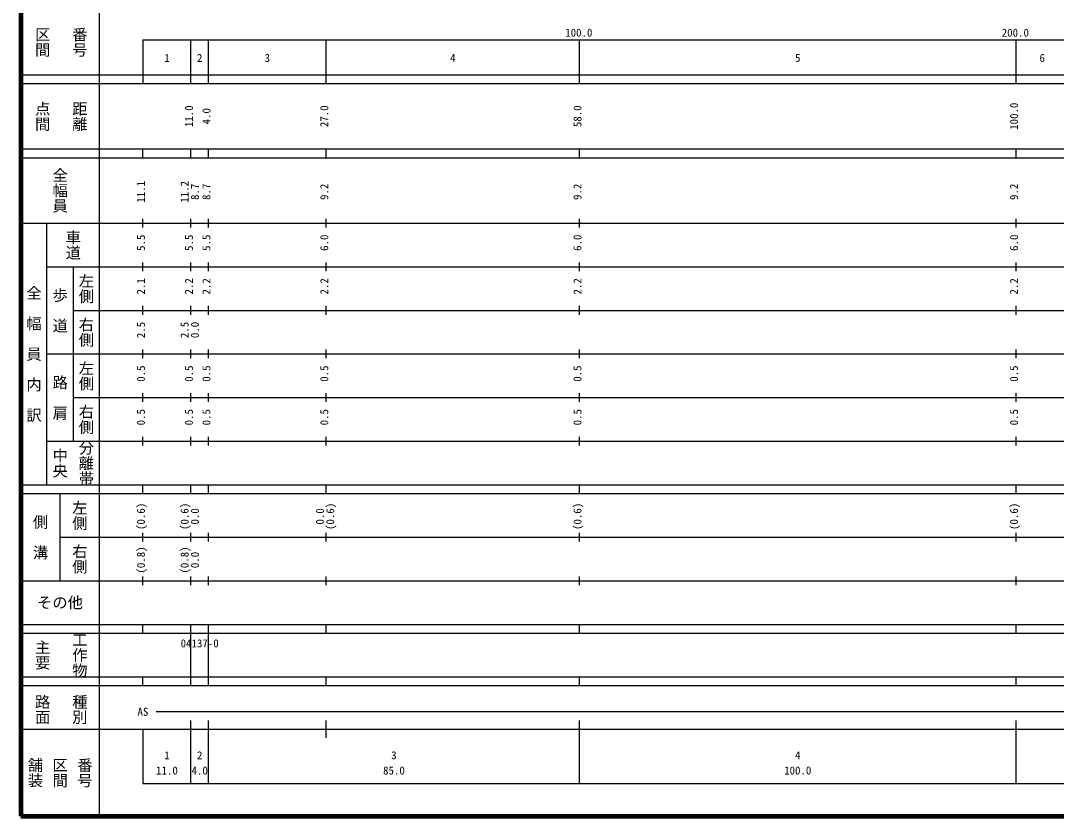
# Model space of a CAD drawing. Units: millimetres on the paper, enlarged 1000 times. Extents: x 40000 to 680000, y 20000 to 380000.
# Drawn here: x 40000 to 277225, y 20000 to 202409 of the extents above; entities that cross this region are included whole.
import ezdxf
from ezdxf.enums import TextEntityAlignment as Align

# ---------------------------------------------------------------- set-up
doc = ezdxf.new("R2010")
doc.units = ezdxf.units.MM
doc.header["$LTSCALE"] = 1000
doc.layers.add('M-TTL', color=2, linetype='Continuous', lineweight=140)
doc.layers.add('M-TTL-BAND', color=7, linetype='Continuous', lineweight=25)
doc.styles.add('@ＭＳ ゴシック', font='')
doc.styles.add('ＭＳ ゴシック', font='')
doc.styles.get('@ＭＳ ゴシック').set_extended_font_data('@MS Gothic')
doc.styles.get('ＭＳ ゴシック').set_extended_font_data('MS Gothic')

msp = doc.modelspace()

# ---------------------------------------------------------------- linework, layer by layer
at = {"layer": 'M-TTL'}
for p, q in [((40000, 380000), (40000, 20000)), ((40000, 20000), (680000, 20000))]:
    msp.add_line(p, q, dxfattribs=at)
at = {"layer": 'M-TTL-BAND'}
for p, q in [((58000, 370000), (58000, 20000)), ((68000, 198000), (579000, 198000)), ((68000, 198000), (68000, 188000)), ((79000, 188000), (79000, 198000)), ((83000, 188000), (83000, 198000)), ((110000, 188000), (110000, 198000)), ((168000, 188000), (168000, 198000)), ((268000, 188000), (268000, 198000)), ((40000, 190000), (579000, 190000)), ((40000, 188000), (579000, 188000)), ((40000, 173000), (579000, 173000)), ((40000, 171000), (579000, 171000)), ((68000, 171000), (68000, 173000)), ((79000, 171000), (79000, 173000)), ((83000, 171000), (83000, 173000)), ((110000, 171000), (110000, 173000)), ((168000, 171000), (168000, 173000)), ((268000, 171000), (268000, 173000)), ((68000, 155000), (68000, 157000)), ((79000, 155000), (79000, 157000)), ((83000, 155000), (83000, 157000)), ((110000, 155000), (110000, 157000)), ((168000, 155000), (168000, 157000)), ((268000, 155000), (268000, 157000)), ((40000, 156000), (579000, 156000)), ((46000, 96000), (46000, 156000)), ((46000, 146000), (579000, 146000)), ((52000, 146000), (52000, 106000)), ((68000, 145000), (68000, 147000)), ((79000, 145000), (79000, 147000)), ((83000, 145000), (83000, 147000)), ((110000, 145000), (110000, 147000)), ((168000, 145000), (168000, 147000)), ((268000, 145000), (268000, 147000)), ((52000, 136000), (579000, 136000)), ((68000, 135000), (68000, 137000)), ((79000, 135000), (79000, 137000)), ((83000, 135000), (83000, 137000)), ((110000, 135000), (110000, 137000)), ((168000, 135000), (168000, 137000)), ((268000, 135000), (268000, 137000)), ((46000, 126000), (579000, 126000)), ((68000, 125000), (68000, 127000)), ((79000, 125000), (79000, 127000)), ((83000, 125000), (83000, 127000)), ((110000, 125000), (110000, 127000)), ((168000, 125000), (168000, 127000)), ((268000, 125000), (268000, 127000)), ((68000, 115000), (68000, 117000)), ((79000, 115000), (79000, 117000)), ((83000, 115000), (83000, 117000)), ((110000, 115000), (110000, 117000)), ((168000, 115000), (168000, 117000)), ((268000, 115000), (268000, 117000)), ((52000, 116000), (579000, 116000)), ((68000, 105000), (68000, 107000)), ((79000, 105000), (79000, 107000)), ((83000, 105000), (83000, 107000)), ((110000, 105000), (110000, 107000)), ((168000, 105000), (168000, 107000)), ((268000, 105000), (268000, 107000)), ((46000, 106000), (579000, 106000)), ((40000, 96000), (579000, 96000)), ((68000, 94000), (68000, 96000)), ((79000, 94000), (79000, 96000)), ((83000, 94000), (83000, 96000)), ((110000, 94000), (110000, 96000)), ((168000, 94000), (168000, 96000)), ((268000, 94000), (268000, 96000)), ((40000, 94000), (579000, 94000)), ((49000, 94000), (49000, 74000)), ((49000, 84000), (579000, 84000)), ((68000, 83000), (68000, 85000)), ((79000, 83000), (79000, 85000)), ((83000, 83000), (83000, 85000)), ((110000, 83000), (110000, 85000)), ((168000, 83000), (168000, 85000)), ((268000, 83000), (268000, 85000)), ((40000, 74000), (579000, 74000)), ((68000, 73000), (68000, 75000)), ((79000, 73000), (79000, 75000)), ((83000, 73000), (83000, 75000)), ((110000, 73000), (110000, 75000)), ((168000, 73000), (168000, 75000)), ((268000, 73000), (268000, 75000)), ((40000, 64000), (579000, 64000)), ((40000, 62000), (579000, 62000)), ((68000, 62000), (68000, 64000)), ((79000, 62000), (79000, 64000)), ((79000, 52000), (79000, 62000)), ((83000, 62000), (83000, 64000)), ((83000, 52000), (83000, 62000)), ((110000, 62000), (110000, 64000)), ((168000, 62000), (168000, 64000)), ((268000, 62000), (268000, 64000)), ((40000, 52000), (579000, 52000)), ((40000, 50000), (579000, 50000)), ((68000, 50000), (68000, 52000)), ((79000, 50000), (79000, 52000)), ((83000, 50000), (83000, 52000)), ((110000, 50000), (110000, 52000)), ((168000, 50000), (168000, 52000)), ((268000, 50000), (268000, 52000)), ((71000, 44000), (565000, 44000)), ((79000, 27500), (79000, 42000)), ((83000, 27500), (83000, 42000)), ((110000, 38000), (110000, 42000)), ((168000, 27500), (168000, 42000)), ((268000, 27500), (268000, 42000)), ((40000, 40000), (579000, 40000)), ((68000, 40000), (68000, 27500)), ((68000, 27500), (579000, 27500))]:
    msp.add_line(p, q, dxfattribs=at)

# ---------------------------------------------------------------- texts
at = {"layer": 'M-TTL-BAND', "style": '@ＭＳ ゴシック'}
for s, p in [('区間', (45000, 197500)), ('番号', (53500, 197500)), ('点間', (45000, 180500)), ('距離', (53500, 180500)), ('全幅員', (49000, 163500)), ('車道', (52000, 151000)), ('左側', (55000, 141000)), ('全\u3000幅\u3000員\u3000内\u3000訳', (43000, 126000)), ('歩\u3000道', (49000, 136000)), ('右側', (55000, 131000)), ('左側', (55000, 121000)), ('路\u3000肩', (49000, 116000)), ('右側', (55000, 111000)), ('分離帯', (55000, 101000)), ('中央', (49000, 101000)), ('左側', (53500, 89000)), ('側\u3000溝', (44500, 84000)), ('右側', (53500, 79000)), ('工作物', (53500, 57000)), ('主要', (45000, 57000)), ('路面', (45000, 44500)), ('種別', (53500, 44500)), ('舗装', (43333, 30000)), ('番号', (54667, 30000)), ('区間', (49000, 30000))]:
    msp.add_text(s, height=2566, rotation=270, dxfattribs=at).set_placement(p, align=Align.MIDDLE_CENTER)
at = {"layer": 'M-TTL-BAND', "style": 'ＭＳ ゴシック'}
for s, p in [('100.0', (167844, 198195)), ('200.0', (267844, 198195)), ('1', (73500, 192405)), ('2', (81000, 192405)), ('3', (96500, 192405)), ('4', (139000, 192405)), ('5', (218000, 192405)), ('6', (274000, 192405)), ('AS', (68000, 42500)), ('1', (73500, 32523)), ('2', (81000, 32523)), ('3', (125500, 32523)), ('4', (218000, 32523)), ('11.0', (73500, 29033)), ('4.0', (81000, 29033)), ('85.0', (125500, 29033)), ('100.0', (218000, 29033))]:
    msp.add_text(s, height=1833, dxfattribs=at).set_placement(p, align=Align.BOTTOM_CENTER)
for s, p in [('11.0', (80000, 180500)), ('27.0', (111000, 180500)), ('58.0', (169000, 180500)), ('100.0', (269000, 180500)), ('4.0', (84000, 180500)), ('11.1', (69000, 163174)), ('11.2', (79000, 163174)), ('8.7', (81370, 163174)), ('8.7', (84000, 163174)), ('9.2', (111000, 163174)), ('9.2', (169000, 163174)), ('9.2', (269000, 163174)), ('5.5', (69000, 151500)), ('5.5', (80000, 151500)), ('5.5', (84000, 151500)), ('6.0', (111000, 151500)), ('6.0', (169000, 151500)), ('6.0', (269000, 151500)), ('2.1', (69000, 141500)), ('2.2', (80000, 141500)), ('2.2', (84000, 141500)), ('2.2', (111000, 141500)), ('2.2', (169000, 141500)), ('2.2', (269000, 141500)), ('2.5', (69000, 131500)), ('2.5', (79000, 131500)), ('0.0', (81370, 131500)), ('0.5', (69000, 121500)), ('0.5', (80000, 121500)), ('0.5', (84000, 121500)), ('0.5', (111000, 121500)), ('0.5', (169000, 121500)), ('0.5', (269000, 121500)), ('0.5', (69000, 111500)), ('0.5', (80000, 111500)), ('0.5', (84000, 111500)), ('0.5', (111000, 111500)), ('0.5', (169000, 111500)), ('0.5', (269000, 111500)), ('(0.6)', (69000, 88764)), ('(0.6)', (79000, 88764)), ('0.0', (81370, 88764)), ('0.0', (110000, 88764)), ('(0.6)', (112370, 88764)), ('(0.6)', (169000, 88764)), ('(0.6)', (269000, 88764)), ('(0.8)', (69000, 78764)), ('(0.8)', (79000, 78764)), ('0.0', (81370, 78764))]:
    msp.add_text(s, height=1833, rotation=90, dxfattribs=at).set_placement(p, align=Align.BOTTOM_CENTER)
for s, height, p in [('その他', 2566, (49000, 69000)), ('04137-0', 1833, (81000, 59655))]:
    msp.add_text(s, height=height, dxfattribs=at).set_placement(p, align=Align.MIDDLE_CENTER)

doc.saveas('drawing.dxf')
